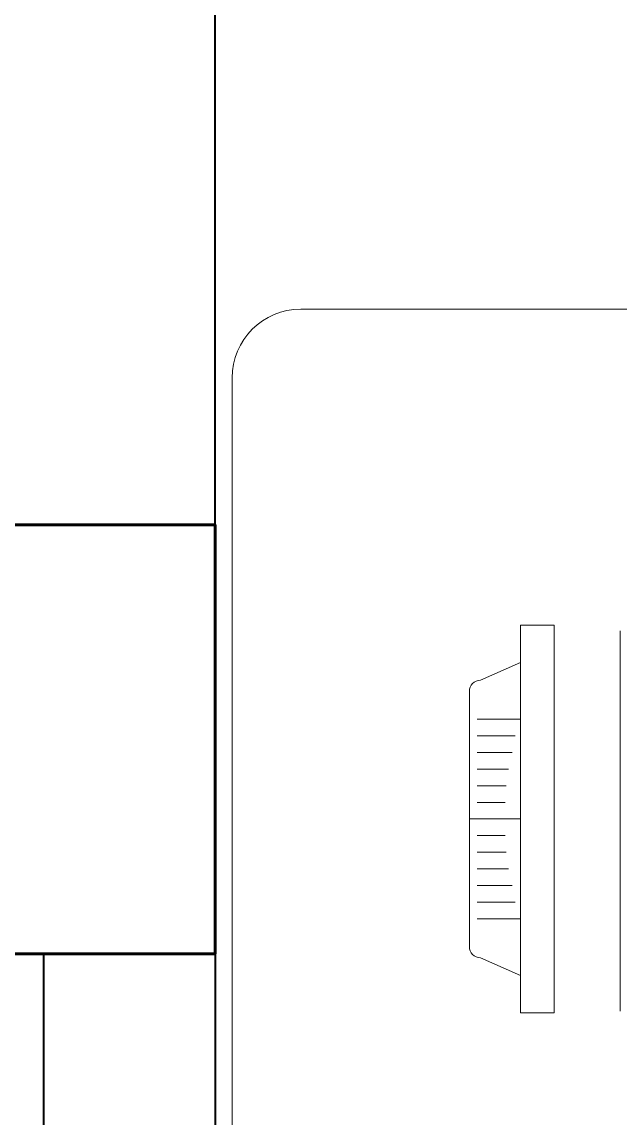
# Model space of a CAD drawing. Header units: millimetres. Extents: x 1393 to 3101, y -2944 to -480.
# Drawn here: x 2269.6 to 2339.3, y -2858.9 to -2731.2 of the extents above; entities that cross this region are included whole.
import ezdxf

# ---------------------------------------------------------------- set-up
doc = ezdxf.new("R2010")
doc.units = ezdxf.units.MM
for name, color, linetype, lineweight in [('DUVAR', 7, 'Continuous', 40), ('kolon', 1, 'Continuous', 40), ('TEFRİŞ_İÇ', 224, 'Continuous', 13)]:
    doc.layers.add(name, color=color, linetype=linetype, lineweight=lineweight)

# ---------------------------------------------------------------- blocks, each defined once
blk = doc.blocks.new('A$C22EE4B40')
at = {"layer": 'TEFRİŞ_İÇ', "linetype": 'Continuous'}
for p, q in [((1.02007, 1.353132), (0.079999, 1.353132)), ((1.10007, 0.632652), (1.10007, 1.273132)), ((0.357234, 1.076709), (0.654792, 1.076746)), ((0.506013, 1.076727), (0.506013, 1.01721)), ((0.323534, 1.017165), (0.344328, 1.0638)), ((0.389861, 1.017715), (0.389843, 1.067631)), ((0.409222, 1.023284), (0.409205, 1.067633)), ((0.428584, 1.026907), (0.428567, 1.067636)), ((0.447945, 1.031241), (0.447929, 1.067638)), ((0.467307, 1.033694), (0.46729, 1.06764)), ((0.486668, 1.03516), (0.486652, 1.067643)), ((0.50603, 1.035649), (0.506014, 1.067645)), ((0.525392, 1.035165), (0.525376, 1.067648)), ((0.544754, 1.033704), (0.544738, 1.06765)), ((0.564116, 1.031255), (0.5641, 1.067652)), ((0.583479, 1.026926), (0.583462, 1.067655)), ((0.602841, 1.023308), (0.602824, 1.067657)), ((0.622204, 1.017743), (0.622185, 1.067659)), ((0.688542, 1.01721), (0.667702, 1.063839)), ((0.281939, 0.901113), (0.725151, 0.901113))]:
    blk.add_line(p, q, dxfattribs=at)
at = {"layer": 'TEFRİŞ_İÇ', "linetype": 'Continuous', "flags": 128}
blk.add_lwpolyline([(0.280289, 0.977904), (0.280289, 1.01721), (0.731737, 1.01721), (0.731737, 0.977904)], close=True, dxfattribs=at)
at = {"layer": 'TEFRİŞ_İÇ', "linetype": 'Continuous'}
for centre, radius, start, end in [((1.02007, 1.273132), 0.08, 0, 90), ((0.357236, 1.063801), 0.012908, 90.00706, 180.00706), ((0.654794, 1.063838), 0.012908, 0.00706, 90.00706)]:
    blk.add_arc(centre, radius, start, end, dxfattribs=at)

msp = doc.modelspace()

# ---------------------------------------------------------------- linework, layer by layer
at = {"layer": 'DUVAR', "color": 5}
msp.add_line((2292.053171, -2789.821931), (2292.053171, -2679.821931), dxfattribs=at)
at = {"layer": 'DUVAR', "color": 5, "flags": 128}
for points in [[(2272.053171, -2839.821931), (2272.053171, -2939.821931)], [(2292.053171, -2839.821931), (2292.053171, -2924.821931)]]:
    msp.add_lwpolyline(points, dxfattribs=at)
at = {"layer": 'kolon', "lineweight": 60, "flags": 128}
msp.add_lwpolyline([(2292.053171, -2839.821931), (2292.053171, -2789.821931), (2267.053171, -2789.821931), (2267.053171, -2839.821931), (2292.053171, -2839.821931)], dxfattribs=at)

# ---------------------------------------------------------------- block references
at = {"layer": 'TEFRİŞ_İÇ', "linetype": 'Continuous', "lineweight": 15, "xscale": 100, "yscale": 100, "zscale": 100, "rotation": 90}
msp.add_blockref('A$C22EE4B40', (2429.366364, -2874.69469), dxfattribs=at)

doc.saveas('drawing.dxf')
